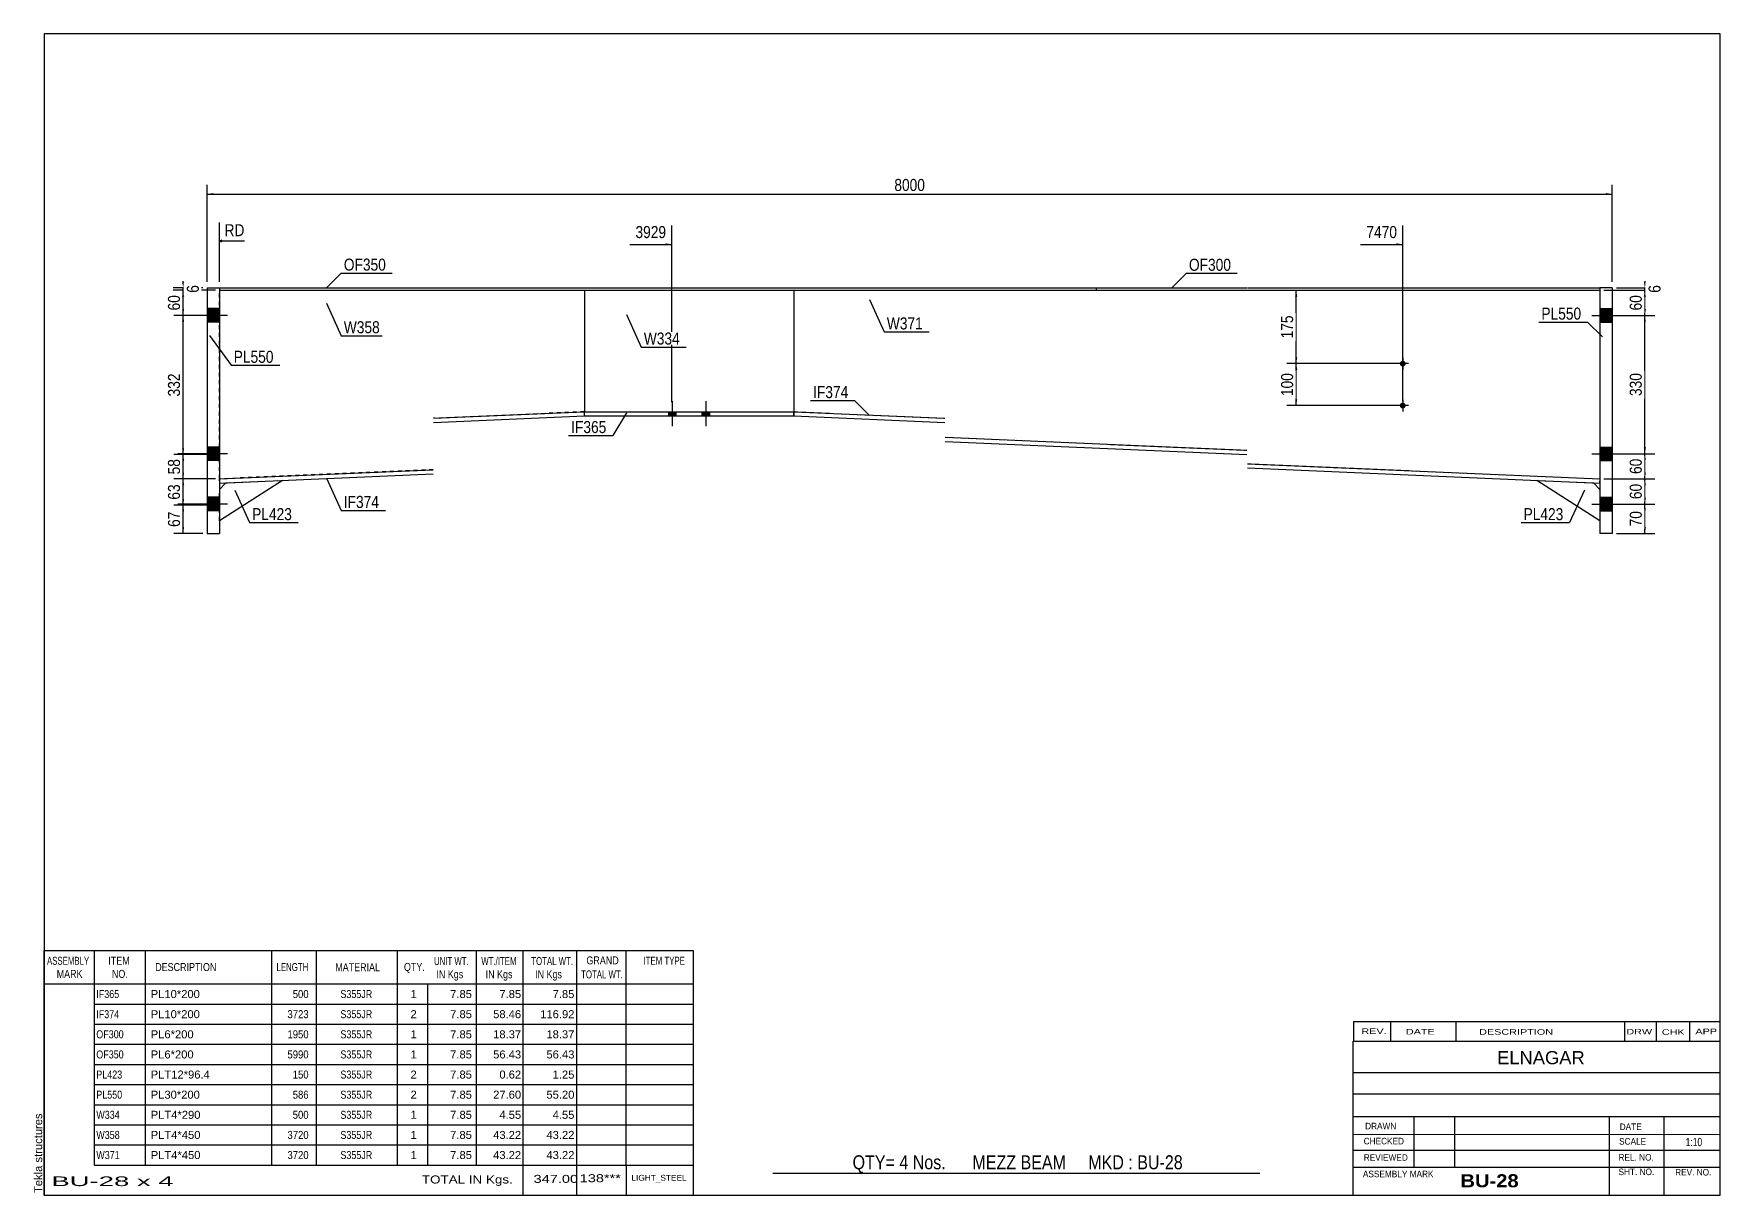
# Model space of a CAD drawing. Header units: millimetres. Extents: x -44 to 358, y -193 to 84.
import ezdxf

# ---------------------------------------------------------------- set-up
doc = ezdxf.new("R2010")
doc.units = ezdxf.units.MM
doc.linetypes.add('DXK_LINE_DOT1', pattern=[1.8814, 0.9407, -0.9407])
doc.styles.add('Arial', font='ARIAL.TTF', dxfattribs={"height": 0.2})
doc.styles.add('Arial Bold', font='ARIALBD.TTF', dxfattribs={"height": 0.2})
doc.styles.add('Arial Narrow', font='ARIALN.TTF', dxfattribs={"height": 0.2})

# ---------------------------------------------------------------- blocks, each defined once
blk = doc.blocks.new('Unknown-627317849-1211')
at = {"color": 5, "linetype": 'Continuous'}
for p, q in [((358.16, 83.67), (-41.84, 83.67)), ((-41.84, 83.67), (-41.84, -193.33)), ((358.16, -193.33), (358.16, 83.67)), ((-41.84, -193.33), (358.16, -193.33))]:
    blk.add_line(p, q, dxfattribs=at)
at = {"color": 174, "linetype": 'Continuous', "style": 'Arial'}
blk.add_text('Tekla structures', height=1.9102, rotation=90, dxfattribs=at).set_placement((-42.34, -192.83))
blk = doc.blocks.new('Bolt-627317849-1235 - 1232')
at = {"linetype": 'Continuous'}
for points in [[(283.08, 4.99, -1), (281.68, 4.99, -1)], [(283.08, -5.01, -1), (281.68, -5.01, -1)]]:
    blk.add_hatch(color=3, dxfattribs=at).paths.add_polyline_path(points)
at = {"color": 3, "linetype": 'Continuous'}
for p, q in [((283.78, 4.99), (280.98, 4.99)), ((282.38, 6.39), (282.38, 3.59)), ((282.38, -3.61), (282.38, -6.41)), ((283.78, -5.01), (280.98, -5.01))]:
    blk.add_line(p, q, dxfattribs=at)
blk = doc.blocks.new('Bolt-627317849-1236 - 1232')
at = {"linetype": 'Continuous'}
for points in [[(-3, 18.1), (-3, 14.9), (0, 14.9), (0, 18.1)], [(-3, 18.1), (-3, 14.9), (0, 14.9), (0, 18.1)], [(-3, -14.9), (-3, -18.1), (0, -18.1), (0, -14.9)], [(-3, -14.9), (-3, -18.1), (0, -18.1), (0, -14.9)], [(-3, -26.9), (-3, -30.1), (0, -30.1), (0, -26.9)], [(-3, -26.9), (-3, -30.1), (0, -30.1), (0, -26.9)]]:
    blk.add_hatch(color=3, dxfattribs=at).paths.add_polyline_path(points)
at = {"color": 3, "linetype": 'Continuous'}
for p, q in [((1.9, 16.5), (-10, 16.5)), ((1.9, 16.5), (-10, 16.5)), ((0, 18.1), (-3, 18.1)), ((0, 18.1), (-3, 18.1)), ((0, 14.9), (-3, 14.9)), ((0, 14.9), (-3, 14.9)), ((0, -14.9), (-3, -14.9)), ((0, -14.9), (-3, -14.9)), ((1.9, -16.5), (-10, -16.5)), ((1.9, -16.5), (-10, -16.5)), ((0, -18.1), (-3, -18.1)), ((0, -18.1), (-3, -18.1)), ((0, -26.9), (-3, -26.9)), ((0, -26.9), (-3, -26.9)), ((1.9, -28.5), (-10, -28.5)), ((1.9, -28.5), (-10, -28.5)), ((0, -30.1), (-3, -30.1)), ((0, -30.1), (-3, -30.1))]:
    blk.add_line(p, q, dxfattribs=at)
blk = doc.blocks.new('Bolt-627317849-1274 - 1232')
at = {"linetype": 'Continuous'}
for points in [[(329.38, 18.1), (329.38, 14.9), (332.38, 14.9), (332.38, 18.1)], [(329.38, 18.1), (329.38, 14.9), (332.38, 14.9), (332.38, 18.1)], [(329.38, -14.9), (329.38, -18.1), (332.38, -18.1), (332.38, -14.9)], [(329.38, -14.9), (329.38, -18.1), (332.38, -18.1), (332.38, -14.9)], [(329.38, -26.9), (329.38, -30.1), (332.38, -30.1), (332.38, -26.9)], [(329.38, -26.9), (329.38, -30.1), (332.38, -30.1), (332.38, -26.9)]]:
    blk.add_hatch(color=3, dxfattribs=at).paths.add_polyline_path(points)
at = {"color": 3, "linetype": 'Continuous'}
for p, q in [((327.48, 16.5), (339.38, 16.5)), ((327.48, 16.5), (339.38, 16.5)), ((329.38, 18.1), (332.38, 18.1)), ((329.38, 18.1), (332.38, 18.1)), ((329.38, 14.9), (332.38, 14.9)), ((329.38, 14.9), (332.38, 14.9)), ((329.38, -14.9), (332.38, -14.9)), ((329.38, -14.9), (332.38, -14.9)), ((327.48, -16.5), (339.38, -16.5)), ((327.48, -16.5), (339.38, -16.5)), ((329.38, -18.1), (332.38, -18.1)), ((329.38, -18.1), (332.38, -18.1)), ((329.38, -26.9), (332.38, -26.9)), ((329.38, -26.9), (332.38, -26.9)), ((327.48, -28.5), (339.38, -28.5)), ((327.48, -28.5), (339.38, -28.5)), ((329.38, -30.1), (332.38, -30.1)), ((329.38, -30.1), (332.38, -30.1))]:
    blk.add_line(p, q, dxfattribs=at)
blk = doc.blocks.new('Part-627317849-1327 - 1232')
at = {"color": 7, "linetype": 'DXK_LINE_DOT1'}
for p, q in [((0, -22.5), (0, 22.5)), ((0, 22.5), (50.99, 22.5)), ((51.09, 22.5), (87.09, 22.5)), ((87.09, -6.5), (51.09, -8.05)), ((50.99, -20.31), (0, -22.5))]:
    blk.add_line(p, q, dxfattribs=at)
at = {"color": 2, "linetype": 'Continuous'}
blk.add_line((87.09, 22.5), (87.09, -6.5), dxfattribs=at)
blk = doc.blocks.new('Bolt-627317849-1311 - 1232')
at = {"linetype": 'Continuous'}
for points in [[(108.99, -6.5), (107.19, -6.5), (107.19, -7.5), (108.99, -7.5)], [(108.99, -6.5), (107.19, -6.5), (107.19, -7.5), (108.99, -7.5)], [(116.99, -6.5), (115.19, -6.5), (115.19, -7.5), (116.99, -7.5)], [(116.99, -6.5), (115.19, -6.5), (115.19, -7.5), (116.99, -7.5)]]:
    blk.add_hatch(color=3, dxfattribs=at).paths.add_polyline_path(points)
at = {"color": 3, "linetype": 'Continuous'}
for p, q in [((108.09, -9.96), (108.09, -3.96)), ((108.09, -9.96), (108.09, -3.96)), ((116.09, -9.96), (116.09, -3.96)), ((116.09, -9.96), (116.09, -3.96)), ((107.19, -7.5), (107.19, -6.5)), ((107.19, -7.5), (107.19, -6.5)), ((108.99, -7.5), (108.99, -6.5)), ((108.99, -7.5), (108.99, -6.5)), ((115.19, -7.5), (115.19, -6.5)), ((115.19, -7.5), (115.19, -6.5)), ((116.99, -7.5), (116.99, -6.5)), ((116.99, -7.5), (116.99, -6.5))]:
    blk.add_line(p, q, dxfattribs=at)
blk = doc.blocks.new('Part-627317849-1349 - 1232')
at = {"color": 2, "linetype": 'Continuous'}
for p, q in [((14.99, -22.86), (0, -32.5)), ((0, -25), (1.5, -23.44))]:
    blk.add_line(p, q, dxfattribs=at)
at = {"color": 7, "linetype": 'DXK_LINE_DOT1'}
for p, q in [((1.5, -23.44), (14.99, -22.86)), ((0, -32.5), (0, -25))]:
    blk.add_line(p, q, dxfattribs=at)
blk = doc.blocks.new('Part-627317849-1371 - 1232')
at = {"color": 2, "linetype": 'Continuous'}
for p, q in [((-3, 23.1), (0, 23.1)), ((-3, 23.1), (-3, -35.5)), ((0, 23.1), (0, -35.5)), ((-3, -35.5), (0, -35.5))]:
    blk.add_line(p, q, dxfattribs=at)
blk = doc.blocks.new('Part-627317849-1376 - 1232')
at = {"color": 2, "linetype": 'Continuous'}
for p, q in [((329.38, -32.5), (314.4, -22.86)), ((314.4, -22.86), (327.88, -23.44)), ((327.88, -23.44), (329.38, -25))]:
    blk.add_line(p, q, dxfattribs=at)
at = {"color": 7, "linetype": 'DXK_LINE_DOT1'}
blk.add_line((329.38, -25), (329.38, -32.5), dxfattribs=at)
blk = doc.blocks.new('Part-627317849-1381 - 1232')
at = {"color": 2, "linetype": 'Continuous'}
for p, q in [((332.38, 23.1), (329.38, 23.1)), ((329.38, 23.1), (329.38, -35.5)), ((332.38, 23.1), (332.38, -35.5)), ((332.38, -35.5), (329.38, -35.5))]:
    blk.add_line(p, q, dxfattribs=at)
blk = doc.blocks.new('Part-627317849-1403 - 1232')
at = {"color": 2, "linetype": 'Continuous'}
for p, q in [((137.09, -6.5), (137.04, -7.5)), ((137.04, -7.5), (173.09, -9.05)), ((137.09, -6.5), (173.09, -8.05)), ((173.19, -12.56), (245.19, -15.66)), ((173.19, -13.57), (245.19, -16.66)), ((245.29, -18.88), (329.38, -22.5)), ((245.29, -19.88), (329.34, -23.5)), ((329.38, -22.5), (329.34, -23.5))]:
    blk.add_line(p, q, dxfattribs=at)
blk = doc.blocks.new('Part-627317849-1425 - 1232')
at = {"color": 2, "linetype": 'Continuous'}
for p, q in [((87.09, -7.5), (87.09, -6.5)), ((87.09, -6.5), (137.09, -6.5)), ((87.09, -7.5), (137.09, -7.5)), ((137.09, -7.5), (137.09, -6.5))]:
    blk.add_line(p, q, dxfattribs=at)
blk = doc.blocks.new('Part-627317849-1430 - 1232')
at = {"color": 2, "linetype": 'Continuous'}
for p, q in [((51.09, -8.05), (87.09, -6.5)), ((51.09, -9.05), (87.13, -7.5)), ((87.13, -7.5), (87.09, -6.5)), ((0, -22.5), (50.99, -20.31)), ((0.04, -23.5), (0, -22.5)), ((0.04, -23.5), (50.99, -21.31))]:
    blk.add_line(p, q, dxfattribs=at)
blk = doc.blocks.new('Part-627317849-1452 - 1232')
at = {"color": 2, "linetype": 'Continuous'}
blk.add_line((137.09, 22.5), (137.09, -6.5), dxfattribs=at)
at = {"color": 7, "linetype": 'DXK_LINE_DOT1'}
for p, q in [((137.09, 22.5), (173.09, 22.5)), ((173.19, 22.5), (245.19, 22.5)), ((245.29, 22.5), (329.38, 22.5)), ((329.38, 22.5), (329.38, -22.5)), ((137.09, -6.5), (173.09, -8.05)), ((173.19, -12.56), (245.19, -15.66)), ((245.29, -18.88), (329.38, -22.5))]:
    blk.add_line(p, q, dxfattribs=at)
blk = doc.blocks.new('Part-627317849-1496 - 1232')
at = {"color": 2, "linetype": 'Continuous'}
for p, q in [((209.19, 23.1), (209.19, 22.5)), ((209.19, 23.1), (245.19, 23.1)), ((209.19, 22.5), (245.19, 22.5)), ((245.29, 23.1), (329.38, 23.1)), ((245.29, 22.5), (329.38, 22.5)), ((329.38, 23.1), (329.38, 22.5))]:
    blk.add_line(p, q, dxfattribs=at)
blk = doc.blocks.new('Part-627317849-1518 - 1232')
at = {"color": 2, "linetype": 'Continuous'}
for p, q in [((87.09, 22.5), (87.09, -6.5)), ((137.09, 22.5), (137.09, -6.5))]:
    blk.add_line(p, q, dxfattribs=at)
at = {"color": 7, "linetype": 'DXK_LINE_DOT1'}
for p, q in [((87.09, 22.5), (137.09, 22.5)), ((87.09, -6.5), (137.09, -6.5))]:
    blk.add_line(p, q, dxfattribs=at)
blk = doc.blocks.new('Part-627317849-1523 - 1232')
at = {"color": 2, "linetype": 'Continuous'}
for p, q in [((0, 23.1), (0, 22.5)), ((0, 23.1), (50.99, 23.1)), ((0, 22.5), (50.99, 22.5)), ((51.09, 23.1), (173.09, 23.1)), ((51.09, 22.5), (173.09, 22.5)), ((173.19, 23.1), (209.19, 23.1)), ((173.19, 22.5), (209.19, 22.5)), ((209.19, 23.1), (209.19, 22.5))]:
    blk.add_line(p, q, dxfattribs=at)
blk = doc.blocks.new('StraightDimension-627317849-2576 - 1232')
at = {"linetype": 'Continuous'}
for points in [[(339.91, -30), (340.16, -28.5), (340.41, -30)], [(340.41, -34), (340.16, -35.5), (339.91, -34)]]:
    blk.add_hatch(color=7, dxfattribs=at).paths.add_polyline_path(points)
at = {"color": 7, "linetype": 'Continuous'}
for p, q in [((333.38, -28.5), (342.56, -28.5)), ((340.16, -35.5), (340.16, -28.5)), ((333.38, -35.5), (342.56, -35.5))]:
    blk.add_line(p, q, dxfattribs=at)
at = {"color": 0}
blk.add_wipeout([(340.01, -29.57), (335.81, -29.57), (335.81, -34.43), (340.01, -34.43)], dxfattribs=at)
at = {"color": 3, "style": 'Arial Narrow'}
blk.add_text('70', height=2.863, rotation=90.0002, dxfattribs=at).set_placement((339.41, -33.83))
blk = doc.blocks.new('StraightDimension-627317849-2683 - 1232')
at = {"linetype": 'Continuous'}
for points in [[(-8.95, 21), (-8.7, 22.5), (-8.45, 21)], [(-8.45, 18), (-8.7, 16.5), (-8.95, 18)]]:
    blk.add_hatch(color=7, dxfattribs=at).paths.add_polyline_path(points)
at = {"color": 7, "linetype": 'Continuous'}
for p, q in [((-1, 22.5), (-10.95, 22.5)), ((-8.7, 16.5), (-8.7, 22.5)), ((-1, 16.5), (-10.95, 16.5))]:
    blk.add_line(p, q, dxfattribs=at)
at = {"color": 0}
blk.add_wipeout([(-8.85, 21.93), (-13.05, 21.93), (-13.05, 17.07), (-8.85, 17.07)], dxfattribs=at)
at = {"color": 3, "style": 'Arial Narrow'}
blk.add_text('60', height=2.863, rotation=90.0002, dxfattribs=at).set_placement((-9.45, 17.67))
blk = doc.blocks.new('StraightDimension-627317849-1725 - 1232')
at = {"linetype": 'Continuous'}
for points in [[(-1.5, 45.17), (-3, 45.42), (-1.5, 45.67)], [(330.88, 45.67), (332.38, 45.42), (330.88, 45.17)]]:
    blk.add_hatch(color=7, dxfattribs=at).paths.add_polyline_path(points)
at = {"color": 7, "linetype": 'Continuous'}
for p, q in [((-3, 24.5), (-3, 47.67)), ((-3, 45.42), (332.38, 45.42)), ((332.38, 24.5), (332.38, 47.67))]:
    blk.add_line(p, q, dxfattribs=at)
at = {"color": 0}
blk.add_wipeout([(168.95, 45.57), (168.95, 49.77), (160.44, 49.77), (160.44, 45.57)], dxfattribs=at)
at = {"color": 3, "style": 'Arial Narrow'}
blk.add_text('8000', height=2.863, dxfattribs=at).set_placement((161.04, 46.17))
blk = doc.blocks.new('StraightDimension-627317849-2059 - 1232')
at = {"linetype": 'Continuous'}
blk.add_hatch(color=7, dxfattribs=at).paths.add_polyline_path([(106.44, 33.69), (107.94, 33.44), (106.44, 33.19)])
at = {"color": 7, "linetype": 'Continuous'}
for p, q in [((107.94, -4.23), (107.94, 37.94)), ((97.88, 33.44), (107.94, 33.44))]:
    blk.add_line(p, q, dxfattribs=at)
at = {"color": 0, "linetype": 'Continuous'}
blk.add_wipeout([(6.53, 34.79), (6.53, 38.99), (0.59, 38.99), (0.59, 34.79)], dxfattribs=at)
at = {"color": 7, "linetype": 'Continuous'}
for p, q in [((0, 24.5), (0, 38.69)), ((0.5, 34.44), (0, 34.19)), ((0.5, 33.94), (0, 34.19)), ((5.93, 34.19), (0, 34.19))]:
    blk.add_line(p, q, dxfattribs=at)
at = {"color": 3, "linetype": 'Continuous', "style": 'Arial Narrow'}
blk.add_text('RD', height=2.863, dxfattribs=at).set_placement((1.19, 35.39))
at = {"color": 0}
blk.add_wipeout([(107.17, 34.34), (107.17, 38.54), (98.66, 38.54), (98.66, 34.34)], dxfattribs=at)
at = {"color": 3, "style": 'Arial Narrow'}
blk.add_text('3929', height=2.863, dxfattribs=at).set_placement((99.26, 34.94))
blk = doc.blocks.new('StraightDimension-627317849-2682 - 1232')
at = {"linetype": 'Continuous'}
for points in [[(-8.45, 24.6), (-8.7, 23.1), (-8.95, 24.6)], [(-8.95, 21), (-8.7, 22.5), (-8.45, 21)]]:
    blk.add_hatch(color=7, dxfattribs=at).paths.add_polyline_path(points)
at = {"color": 7, "linetype": 'Continuous'}
for p, q in [((-4, 23.1), (-11.1, 23.1)), ((-1, 22.5), (-11.1, 22.5)), ((-8.7, 22.5), (-8.7, 23.1))]:
    blk.add_line(p, q, dxfattribs=at)
at = {"color": 0}
blk.add_wipeout([(-4.35, 24.31), (-8.55, 24.31), (-8.55, 21.29), (-4.35, 21.29)], dxfattribs=at)
at = {"color": 3, "style": 'Arial Narrow'}
blk.add_text('6', height=2.86, rotation=90.0002, dxfattribs=at).set_placement((-4.95, 21.89))
blk = doc.blocks.new('StraightDimension-627317849-2572 - 1232')
at = {"linetype": 'Continuous'}
for points in [[(339.91, 21), (340.16, 22.5), (340.41, 21)], [(340.41, 18), (340.16, 16.5), (339.91, 18)]]:
    blk.add_hatch(color=7, dxfattribs=at).paths.add_polyline_path(points)
at = {"color": 7, "linetype": 'Continuous'}
for p, q in [((330.38, 22.5), (342.56, 22.5)), ((340.16, 16.5), (340.16, 22.5)), ((333.38, 16.5), (342.56, 16.5))]:
    blk.add_line(p, q, dxfattribs=at)
at = {"color": 0}
blk.add_wipeout([(340.01, 21.93), (335.81, 21.93), (335.81, 17.07), (340.01, 17.07)], dxfattribs=at)
at = {"color": 3, "style": 'Arial Narrow'}
blk.add_text('60', height=2.863, rotation=90.0002, dxfattribs=at).set_placement((339.41, 17.67))
blk = doc.blocks.new('StraightDimension-627317849-1567 - 1232')
at = {"linetype": 'Continuous'}
for points in [[(256.7, 21), (256.95, 22.5), (257.2, 21)], [(257.2, 6.49), (256.95, 4.99), (256.7, 6.49)]]:
    blk.add_hatch(color=7, dxfattribs=at).paths.add_polyline_path(points)
at = {"color": 7, "linetype": 'Continuous'}
for p, q in [((138.09, 22.5), (259.35, 22.5)), ((256.95, 4.99), (256.95, 22.5)), ((281.38, 4.99), (254.7, 4.99))]:
    blk.add_line(p, q, dxfattribs=at)
at = {"color": 0}
blk.add_wipeout([(256.8, 17.09), (252.6, 17.09), (252.6, 10.4), (256.8, 10.4)], dxfattribs=at)
at = {"color": 3, "style": 'Arial Narrow'}
blk.add_text('175', height=2.863, rotation=90.0002, dxfattribs=at).set_placement((256.2, 11))
blk = doc.blocks.new('StraightDimension-627317849-1568 - 1232')
at = {"linetype": 'Continuous'}
for points in [[(256.7, 3.49), (256.95, 4.99), (257.2, 3.49)], [(257.2, -3.51), (256.95, -5.01), (256.7, -3.51)]]:
    blk.add_hatch(color=7, dxfattribs=at).paths.add_polyline_path(points)
at = {"color": 7, "linetype": 'Continuous'}
for p, q in [((281.38, 4.99), (254.7, 4.99)), ((256.95, -5.01), (256.95, 4.99)), ((281.38, -5.01), (254.7, -5.01))]:
    blk.add_line(p, q, dxfattribs=at)
at = {"color": 0}
blk.add_wipeout([(256.8, 3.33), (252.6, 3.33), (252.6, -3.35), (256.8, -3.35)], dxfattribs=at)
at = {"color": 3, "style": 'Arial Narrow'}
blk.add_text('100', height=2.863, rotation=90.0002, dxfattribs=at).set_placement((256.2, -2.75))
blk = doc.blocks.new('StraightDimension-627317849-2058 - 1232')
at = {"linetype": 'Continuous'}
blk.add_hatch(color=7, dxfattribs=at).paths.add_polyline_path([(280.88, 33.69), (282.38, 33.44), (280.88, 33.19)])
at = {"color": 7, "linetype": 'Continuous'}
for p, q in [((282.38, -4.01), (282.38, 37.94)), ((272.32, 33.44), (282.38, 33.44))]:
    blk.add_line(p, q, dxfattribs=at)
at = {"color": 0}
blk.add_wipeout([(281.61, 34.34), (281.61, 38.54), (273.1, 38.54), (273.1, 34.34)], dxfattribs=at)
at = {"color": 3, "style": 'Arial Narrow'}
blk.add_text('7470', height=2.863, dxfattribs=at).set_placement((273.7, 34.94))
blk = doc.blocks.new('StraightDimension-627317849-2571 - 1232')
at = {"linetype": 'Continuous'}
for points in [[(340.41, 24.6), (340.16, 23.1), (339.91, 24.6)], [(339.91, 21), (340.16, 22.5), (340.41, 21)]]:
    blk.add_hatch(color=7, dxfattribs=at).paths.add_polyline_path(points)
at = {"color": 7, "linetype": 'Continuous'}
for p, q in [((330.38, 22.5), (342.41, 22.5)), ((333.38, 23.1), (342.41, 23.1)), ((340.16, 22.5), (340.16, 23.1))]:
    blk.add_line(p, q, dxfattribs=at)
at = {"color": 0}
blk.add_wipeout([(344.51, 24.31), (340.31, 24.31), (340.31, 21.29), (344.51, 21.29)], dxfattribs=at)
at = {"color": 3, "style": 'Arial Narrow'}
blk.add_text('6', height=2.86, rotation=90.0002, dxfattribs=at).set_placement((343.91, 21.89))
blk = doc.blocks.new('StraightDimension-627317849-2573 - 1232')
at = {"linetype": 'Continuous'}
for points in [[(339.91, 15), (340.16, 16.5), (340.41, 15)], [(340.41, -15), (340.16, -16.5), (339.91, -15)]]:
    blk.add_hatch(color=7, dxfattribs=at).paths.add_polyline_path(points)
at = {"color": 7, "linetype": 'Continuous'}
for p, q in [((333.38, 16.5), (342.56, 16.5)), ((340.16, -16.5), (340.16, 16.5)), ((333.38, -16.5), (342.56, -16.5))]:
    blk.add_line(p, q, dxfattribs=at)
at = {"color": 0}
blk.add_wipeout([(340.01, 3.34), (335.81, 3.34), (335.81, -3.34), (340.01, -3.34)], dxfattribs=at)
at = {"color": 3, "style": 'Arial Narrow'}
blk.add_text('330', height=2.863, rotation=90.0002, dxfattribs=at).set_placement((339.41, -2.74))
blk = doc.blocks.new('StraightDimension-627317849-2574 - 1232')
at = {"linetype": 'Continuous'}
for points in [[(339.91, -18), (340.16, -16.5), (340.41, -18)], [(340.41, -21), (340.16, -22.5), (339.91, -21)]]:
    blk.add_hatch(color=7, dxfattribs=at).paths.add_polyline_path(points)
at = {"color": 7, "linetype": 'Continuous'}
for p, q in [((333.38, -16.5), (342.56, -16.5)), ((340.16, -22.5), (340.16, -16.5)), ((330.38, -22.5), (342.56, -22.5))]:
    blk.add_line(p, q, dxfattribs=at)
at = {"color": 0}
blk.add_wipeout([(340.01, -17.07), (335.81, -17.07), (335.81, -21.93), (340.01, -21.93)], dxfattribs=at)
at = {"color": 3, "style": 'Arial Narrow'}
blk.add_text('60', height=2.863, rotation=90.0002, dxfattribs=at).set_placement((339.41, -21.33))
blk = doc.blocks.new('StraightDimension-627317849-2575 - 1232')
at = {"linetype": 'Continuous'}
for points in [[(339.91, -24), (340.16, -22.5), (340.41, -24)], [(340.41, -27), (340.16, -28.5), (339.91, -27)]]:
    blk.add_hatch(color=7, dxfattribs=at).paths.add_polyline_path(points)
at = {"color": 7, "linetype": 'Continuous'}
for p, q in [((330.38, -22.5), (342.56, -22.5)), ((340.16, -28.5), (340.16, -22.5)), ((333.38, -28.5), (342.56, -28.5))]:
    blk.add_line(p, q, dxfattribs=at)
at = {"color": 0}
blk.add_wipeout([(340.01, -23.07), (335.81, -23.07), (335.81, -27.93), (340.01, -27.93)], dxfattribs=at)
at = {"color": 3, "style": 'Arial Narrow'}
blk.add_text('60', height=2.863, rotation=90.0002, dxfattribs=at).set_placement((339.41, -27.33))
blk = doc.blocks.new('StraightDimension-627317849-2684 - 1232')
at = {"linetype": 'Continuous'}
for points in [[(-8.95, 15), (-8.7, 16.5), (-8.45, 15)], [(-8.45, -15.2), (-8.7, -16.7), (-8.95, -15.2)]]:
    blk.add_hatch(color=7, dxfattribs=at).paths.add_polyline_path(points)
at = {"color": 7, "linetype": 'Continuous'}
for p, q in [((-1, 16.5), (-10.95, 16.5)), ((-8.7, -16.7), (-8.7, 16.5)), ((-1, -16.7), (-10.95, -16.7))]:
    blk.add_line(p, q, dxfattribs=at)
at = {"color": 0}
blk.add_wipeout([(-8.85, 3.24), (-13.05, 3.24), (-13.05, -3.44), (-8.85, -3.44)], dxfattribs=at)
at = {"color": 3, "style": 'Arial Narrow'}
blk.add_text('332', height=2.863, rotation=90.0002, dxfattribs=at).set_placement((-9.45, -2.84))
blk = doc.blocks.new('StraightDimension-627317849-2685 - 1232')
at = {"linetype": 'Continuous'}
for points in [[(-8.95, -18.2), (-8.7, -16.7), (-8.45, -18.2)], [(-8.45, -21), (-8.7, -22.5), (-8.95, -21)]]:
    blk.add_hatch(color=7, dxfattribs=at).paths.add_polyline_path(points)
at = {"color": 7, "linetype": 'Continuous'}
for p, q in [((-1, -16.7), (-10.95, -16.7)), ((-8.7, -22.5), (-8.7, -16.7)), ((-1, -22.5), (-10.95, -22.5))]:
    blk.add_line(p, q, dxfattribs=at)
at = {"color": 0}
blk.add_wipeout([(-8.85, -17.17), (-13.05, -17.17), (-13.05, -22.03), (-8.85, -22.03)], dxfattribs=at)
at = {"color": 3, "style": 'Arial Narrow'}
blk.add_text('58', height=2.863, rotation=90.0002, dxfattribs=at).set_placement((-9.45, -21.43))
blk = doc.blocks.new('StraightDimension-627317849-2686 - 1232')
at = {"linetype": 'Continuous'}
for points in [[(-8.95, -24), (-8.7, -22.5), (-8.45, -24)], [(-8.45, -27.26), (-8.7, -28.76), (-8.95, -27.26)]]:
    blk.add_hatch(color=7, dxfattribs=at).paths.add_polyline_path(points)
at = {"color": 7, "linetype": 'Continuous'}
for p, q in [((-1, -22.5), (-10.95, -22.5)), ((-8.7, -28.76), (-8.7, -22.5)), ((-1, -28.76), (-10.95, -28.76))]:
    blk.add_line(p, q, dxfattribs=at)
at = {"color": 0}
blk.add_wipeout([(-8.85, -23.2), (-13.05, -23.2), (-13.05, -28.06), (-8.85, -28.06)], dxfattribs=at)
at = {"color": 3, "style": 'Arial Narrow'}
blk.add_text('63', height=2.863, rotation=90.0002, dxfattribs=at).set_placement((-9.45, -27.46))
blk = doc.blocks.new('StraightDimension-627317849-2687 - 1232')
at = {"linetype": 'Continuous'}
for points in [[(-8.95, -30.26), (-8.7, -28.76), (-8.45, -30.26)], [(-8.45, -34), (-8.7, -35.5), (-8.95, -34)]]:
    blk.add_hatch(color=7, dxfattribs=at).paths.add_polyline_path(points)
at = {"color": 7, "linetype": 'Continuous'}
for p, q in [((-1, -28.76), (-10.95, -28.76)), ((-8.7, -35.5), (-8.7, -28.76)), ((-4, -35.5), (-10.95, -35.5))]:
    blk.add_line(p, q, dxfattribs=at)
at = {"color": 0}
blk.add_wipeout([(-8.85, -29.7), (-13.05, -29.7), (-13.05, -34.56), (-8.85, -34.56)], dxfattribs=at)
at = {"color": 3, "style": 'Arial Narrow'}
blk.add_text('67', height=2.863, rotation=90.0002, dxfattribs=at).set_placement((-9.45, -33.96))
blk = doc.blocks.new('CBS_BOM-627317849-2749')
at = {"color": 7, "linetype": 'Continuous'}
for p, q in [((-41.87, -142.96), (-41.87, -134.96)), ((-41.87, -134.96), (113.05, -134.96)), ((-29.87, -142.96), (-29.87, -134.96)), ((-17.68, -142.96), (-17.68, -134.96)), ((12.48, -142.96), (12.48, -134.96)), ((23.16, -142.96), (23.16, -134.96)), ((42.48, -142.96), (42.48, -134.96)), ((61.28, -142.96), (61.28, -134.96)), ((72.49, -142.96), (72.49, -134.96)), ((85.28, -142.96), (85.28, -134.96)), ((97.03, -142.96), (97.03, -134.96)), ((113.05, -134.97), (113.04, -142.95)), ((-41.87, -142.96), (113.05, -142.96)), ((-41.87, -147.76), (-41.87, -142.96)), ((-29.87, -147.76), (-29.87, -142.96)), ((-17.68, -147.76), (-17.68, -142.96)), ((12.48, -147.76), (12.48, -142.96)), ((23.16, -147.76), (23.16, -142.96)), ((42.48, -147.76), (42.48, -142.96)), ((49.74, -147.76), (49.74, -142.96)), ((61.28, -147.76), (61.28, -142.96)), ((72.49, -147.76), (72.49, -142.96)), ((85.28, -147.76), (85.28, -142.96)), ((97.04, -147.76), (97.04, -142.96)), ((113.05, -142.97), (113.05, -147.76)), ((-41.87, -152.56), (-41.87, -147.76)), ((-29.87, -147.76), (113.05, -147.76)), ((-29.87, -152.56), (-29.87, -147.76)), ((-17.68, -152.56), (-17.68, -147.76)), ((12.48, -152.56), (12.48, -147.76)), ((23.16, -152.56), (23.16, -147.76)), ((42.48, -152.56), (42.48, -147.76)), ((49.74, -152.56), (49.74, -147.76)), ((61.28, -152.56), (61.28, -147.76)), ((72.49, -152.56), (72.49, -147.76)), ((85.28, -152.56), (85.28, -147.76)), ((97.04, -152.56), (97.04, -147.76)), ((113.05, -147.77), (113.05, -152.56)), ((-41.87, -157.36), (-41.87, -152.56)), ((-29.87, -152.56), (113.05, -152.56)), ((-29.87, -157.36), (-29.87, -152.56)), ((-17.68, -157.36), (-17.68, -152.56)), ((12.48, -157.36), (12.48, -152.56)), ((23.16, -157.36), (23.16, -152.56)), ((42.48, -157.36), (42.48, -152.56)), ((49.74, -157.36), (49.74, -152.56)), ((61.28, -157.36), (61.28, -152.56)), ((72.49, -157.36), (72.49, -152.56)), ((85.28, -157.36), (85.28, -152.56)), ((97.04, -157.36), (97.04, -152.56)), ((113.05, -152.57), (113.05, -157.36)), ((-41.87, -162.16), (-41.87, -157.36)), ((-29.87, -157.36), (113.05, -157.36)), ((-29.87, -162.16), (-29.87, -157.36)), ((-17.68, -162.16), (-17.68, -157.36)), ((12.48, -162.16), (12.48, -157.36)), ((23.16, -162.16), (23.16, -157.36)), ((42.48, -162.16), (42.48, -157.36)), ((49.74, -162.16), (49.74, -157.36)), ((61.28, -162.16), (61.28, -157.36)), ((72.49, -162.16), (72.49, -157.36)), ((85.28, -162.16), (85.28, -157.36)), ((97.04, -162.16), (97.04, -157.36)), ((113.05, -157.37), (113.05, -162.16)), ((-41.87, -166.96), (-41.87, -162.16)), ((-29.87, -162.16), (113.05, -162.16)), ((-29.87, -166.96), (-29.87, -162.16)), ((-17.68, -166.96), (-17.68, -162.16)), ((12.48, -166.96), (12.48, -162.16)), ((23.16, -166.96), (23.16, -162.16)), ((42.48, -166.96), (42.48, -162.16)), ((49.74, -166.96), (49.74, -162.16)), ((61.28, -166.96), (61.28, -162.16)), ((72.49, -166.96), (72.49, -162.16)), ((85.28, -166.96), (85.28, -162.16)), ((97.04, -166.96), (97.04, -162.16)), ((113.05, -162.17), (113.05, -166.96)), ((-41.87, -171.76), (-41.87, -166.96)), ((-29.87, -166.96), (113.05, -166.96)), ((-29.87, -171.76), (-29.87, -166.96)), ((-17.68, -171.76), (-17.68, -166.96)), ((12.48, -171.76), (12.48, -166.96)), ((23.16, -171.76), (23.16, -166.96)), ((42.48, -171.76), (42.48, -166.96)), ((49.74, -171.76), (49.74, -166.96)), ((61.28, -171.76), (61.28, -166.96)), ((72.49, -171.76), (72.49, -166.96)), ((85.28, -171.76), (85.28, -166.96)), ((97.04, -171.76), (97.04, -166.96)), ((113.05, -166.97), (113.05, -171.76)), ((-41.87, -176.56), (-41.87, -171.76)), ((-29.87, -171.76), (113.05, -171.76)), ((-29.87, -176.56), (-29.87, -171.76)), ((-17.68, -176.56), (-17.68, -171.76)), ((12.48, -176.56), (12.48, -171.76)), ((23.16, -176.56), (23.16, -171.76)), ((42.48, -176.56), (42.48, -171.76)), ((49.74, -176.56), (49.74, -171.76)), ((61.28, -176.56), (61.28, -171.76)), ((72.49, -176.56), (72.49, -171.76)), ((85.28, -176.56), (85.28, -171.76)), ((97.04, -176.56), (97.04, -171.76)), ((113.05, -171.77), (113.05, -176.56)), ((-41.87, -181.36), (-41.87, -176.56)), ((-29.87, -176.56), (113.05, -176.56)), ((-29.87, -181.36), (-29.87, -176.56)), ((-17.68, -181.36), (-17.68, -176.56)), ((12.48, -181.36), (12.48, -176.56)), ((23.16, -181.36), (23.16, -176.56)), ((42.48, -181.36), (42.48, -176.56)), ((49.74, -181.36), (49.74, -176.56)), ((61.28, -181.36), (61.28, -176.56)), ((72.49, -181.36), (72.49, -176.56)), ((85.28, -181.36), (85.28, -176.56)), ((97.04, -181.36), (97.04, -176.56)), ((113.05, -176.57), (113.05, -181.36)), ((-41.87, -186.16), (-41.87, -181.36)), ((-29.87, -181.36), (113.05, -181.36)), ((-29.87, -186.16), (-29.87, -181.36)), ((-17.68, -186.16), (-17.68, -181.36)), ((12.48, -186.16), (12.48, -181.36)), ((23.16, -186.16), (23.16, -181.36)), ((42.48, -186.16), (42.48, -181.36)), ((49.74, -186.16), (49.74, -181.36)), ((61.28, -186.16), (61.28, -181.36)), ((72.49, -186.16), (72.49, -181.36)), ((85.28, -186.16), (85.28, -181.36)), ((97.04, -186.16), (97.04, -181.36)), ((113.05, -181.37), (113.05, -186.16)), ((-41.87, -193.36), (-41.87, -186.18)), ((-29.87, -186.16), (113.05, -186.16)), ((72.49, -193.36), (72.49, -186.18)), ((85.28, -193.36), (85.28, -186.18)), ((97.08, -193.36), (97.08, -186.18)), ((113.05, -186.16), (113.05, -193.36)), ((-41.87, -193.36), (113.05, -193.36))]:
    blk.add_line(p, q, dxfattribs=at)
at = {"color": 3, "linetype": 'Continuous', "style": 'Arial'}
for s, height, width, p in [('ASSEMBLY', 1.91, 0.7, (-41.19, -138.39)), ('ITEM', 1.91, 0.8, (-26.55, -138.39)), ('UNIT WT.', 1.91, 0.7, (51.17, -138.46)), ('WT./ITEM', 1.91, 0.7, (62.46, -138.46)), ('TOTAL WT.', 1.91, 0.7, (74.39, -138.46)), ('GRAND', 1.91, 0.8, (87.55, -138.3)), ('ITEM TYPE', 1.91, 0.7, (101.19, -138.38)), ('MARK', 1.91, 0.8, (-38.87, -141.52)), ('NO.', 1.91, 0.8, (-25.69, -141.52)), ('DESCRIPTION', 1.9102, 0.8, (-15.36, -139.89)), ('LENGTH', 1.91, 0.7, (13.59, -139.89)), ('MATERIAL', 1.91, 0.8, (27.61, -139.94)), ('QTY.', 1.91, 0.8, (44, -139.86)), ('IN Kgs', 1.91, 0.8, (51.74, -141.6)), ('IN Kgs', 1.91, 0.8, (63.5, -141.6)), ('IN Kgs', 1.91, 0.8, (75.29, -141.6)), ('TOTAL WT.', 1.91, 0.7, (86.29, -141.64))]:
    blk.add_text(s, height=height, dxfattribs=dict(at, width=width)).set_placement(p)
at = {"color": 7, "linetype": 'Continuous', "style": 'Arial'}
for s, width, p in [('IF365', 0.8, (-29.42, -146.33)), ('500', 0.85, (17.46, -146.33)), ('S355JR', 0.8, (28.84, -146.33)), ('IF374', 0.8, (-29.42, -151.13)), ('3723', 0.85, (16.2, -151.13)), ('S355JR', 0.8, (28.84, -151.13)), ('OF300', 0.8, (-29.42, -155.93)), ('1950', 0.85, (16.2, -155.93)), ('S355JR', 0.8, (28.84, -155.93)), ('OF350', 0.8, (-29.42, -160.73)), ('5990', 0.85, (16.2, -160.73)), ('S355JR', 0.8, (28.84, -160.73)), ('PL423', 0.8, (-29.42, -165.53)), ('150', 0.85, (17.46, -165.53)), ('S355JR', 0.8, (28.84, -165.53)), ('PL550', 0.8, (-29.42, -170.33)), ('586', 0.85, (17.46, -170.33)), ('S355JR', 0.8, (28.84, -170.33)), ('W334', 0.8, (-29.42, -175.13)), ('500', 0.85, (17.46, -175.13)), ('S355JR', 0.8, (28.84, -175.13)), ('W358', 0.8, (-29.42, -179.93)), ('3720', 0.85, (16.2, -179.93)), ('S355JR', 0.8, (28.84, -179.93)), ('W371', 0.8, (-29.42, -184.73)), ('3720', 0.85, (16.2, -184.73)), ('S355JR', 0.8, (28.84, -184.73))]:
    blk.add_text(s, height=1.91, dxfattribs=dict(at, width=width)).set_placement(p)
for s, p in [('PL10*200', (-16.43, -146.33)), ('1', (45.57, -146.33)), ('7.85', (55.03, -146.33)), ('7.85', (66.78, -146.33)), ('7.85', (79.49, -146.33)), ('PL10*200', (-16.43, -151.13)), ('2', (45.57, -151.13)), ('7.85', (55.03, -151.13)), ('58.46', (65.29, -151.13)), ('116.92', (76.53, -151.13)), ('PL6*200', (-16.43, -155.93)), ('1', (45.57, -155.93)), ('7.85', (55.03, -155.93)), ('18.37', (65.29, -155.93)), ('18.37', (78.01, -155.93)), ('PL6*200', (-16.43, -160.73)), ('1', (45.57, -160.73)), ('7.85', (55.03, -160.73)), ('56.43', (65.29, -160.73)), ('56.43', (78.01, -160.73)), ('PLT12*96.4', (-16.43, -165.53)), ('2', (45.57, -165.53)), ('7.85', (55.03, -165.53)), ('0.62', (66.78, -165.53)), ('1.25', (79.49, -165.53)), ('PL30*200', (-16.43, -170.33)), ('2', (45.57, -170.33)), ('7.85', (55.03, -170.33)), ('27.60', (65.29, -170.33)), ('55.20', (78.01, -170.33)), ('PLT4*290', (-16.43, -175.13)), ('1', (45.57, -175.13)), ('7.85', (55.03, -175.13)), ('4.55', (66.78, -175.13)), ('4.55', (79.49, -175.13)), ('PLT4*450', (-16.43, -179.93)), ('1', (45.57, -179.93)), ('7.85', (55.03, -179.93)), ('43.22', (65.29, -179.93)), ('43.22', (78.01, -179.93)), ('PLT4*450', (-16.43, -184.73)), ('1', (45.57, -184.73)), ('7.85', (55.03, -184.73)), ('43.22', (65.29, -184.73)), ('43.22', (78.01, -184.73))]:
    blk.add_text(s, height=1.91, dxfattribs=at).set_placement(p)
at = {"color": 6, "linetype": 'Continuous', "style": 'Arial'}
for s, height, width, p in [('BU-28 x 4', 2.292, 2.05, (-40.15, -191.17)), ('TOTAL IN Kgs.', 1.9102, 1.2, (48.28, -190.56)), ('347.00', 1.91, 1.3, (74.95, -190.41)), ('138***', 1.91, 1.3, (85.95, -190.25))]:
    blk.add_text(s, height=height, dxfattribs=dict(at, width=width)).set_placement(p)
blk.add_text('LIGHT_STEEL', height=1.4135, dxfattribs=at).set_placement((98.3, -189.91))
blk = doc.blocks.new('CBS_CALLOFF-627317849-2750')
at = {"color": 7, "linetype": 'Continuous'}
blk.add_line((132.04, -188.06), (248.27, -188.08), dxfattribs=at)
at = {"color": 3, "linetype": 'Continuous', "style": 'Arial Narrow'}
blk.add_text('QTY= 4 Nos.      MEZZ BEAM     MKD : BU-28', height=3.3405, dxfattribs=at).set_placement((151.07, -187.17))
blk = doc.blocks.new('CBS_NAME_BLOG-627317849-2751')
at = {"color": 7, "linetype": 'Continuous'}
for p, q in [((270.56, -156.58), (358.08, -156.58)), ((270.56, -193.29), (270.56, -156.58)), ((270.57, -164.12), (358.08, -164.12)), ((270.64, -169.17), (358.16, -169.17)), ((270.56, -174.54), (358.08, -174.54)), ((285.09, -186.65), (285.09, -174.55)), ((294.77, -186.62), (294.77, -174.55)), ((331.69, -193.29), (331.69, -174.56)), ((344.74, -193.29), (344.74, -174.55)), ((270.57, -178.84), (358.16, -178.82)), ((270.56, -182.59), (358.08, -182.59)), ((270.56, -186.63), (358.08, -186.63)), ((270.56, -193.33), (358.16, -193.33))]:
    blk.add_line(p, q, dxfattribs=at)
at = {"color": 3, "linetype": 'Continuous', "style": 'Arial'}
blk.add_text('ELNAGAR', height=3.133, dxfattribs=at).set_placement((304.89, -162.11))
at = {"color": 3, "linetype": 'Continuous'}
for s, height, style, width, p in [('DRAWN', 1.566, 'Arial', 0.9, (273.4, -177.65)), ('DATE', 1.566, 'Arial', 0.9, (334.16, -177.81)), ('CHECKED', 1.566, 'Arial', 0.9, (273.05, -181.23)), ('SCALE', 1.566, 'Arial', 0.9, (334.01, -181.29)), ('1:10', 1.957, 'Arial Narrow', 0.9, (349.9, -181.65)), ('REVIEWED', 1.566, 'Arial', 0.9, (273.08, -185.14)), ('REL. NO.', 1.566, 'Arial', 0.9, (333.87, -185.09)), ('ASSEMBLY MARK', 1.5663, 'Arial', 0.9, (272.87, -189.07)), ('BU-28', 3.131, 'Arial Bold', 1.1, (296.14, -191.47)), ('SHT. NO.', 1.566, 'Arial', 0.9, (333.87, -188.56)), ('REV. NO.', 1.566, 'Arial', 0.9, (347.39, -188.65))]:
    blk.add_text(s, height=height, dxfattribs=dict(at, style=style, width=width)).set_placement(p)
blk = doc.blocks.new('CBS_REVISION-627317849-2752')
at = {"color": 7, "linetype": 'Continuous'}
for p, q in [((270.65, -151.95), (358.15, -151.95)), ((270.65, -151.95), (270.65, -156.58)), ((279.44, -151.95), (279.44, -156.58)), ((295.04, -151.95), (295.04, -156.52)), ((335.3, -151.95), (335.3, -156.58)), ((342.84, -151.95), (342.84, -156.58)), ((350.79, -151.95), (350.79, -156.58)), ((270.65, -156.58), (358.15, -156.58))]:
    blk.add_line(p, q, dxfattribs=at)
at = {"color": 7, "style": 'Arial Narrow', "width": 1.7}
for s, height, p in [('REV.', 1.326, (272.51, -154.9)), ('DATE', 1.326, (283.13, -155.02)), ('DESCRIPTION', 1.3257, (300.61, -155.07)), ('DRW', 1.326, (335.73, -155.01)), ('CHK', 1.326, (344.21, -155.1)), ('APP', 1.326, (352.22, -154.95))]:
    blk.add_text(s, height=height, dxfattribs=at).set_placement(p)
blk = doc.blocks.new('Mark-627317849-1492 - 1232')
at = {"color": 0}
blk.add_wipeout([(241.39, 27.14), (241.39, 30.14), (231.35, 30.14), (231.35, 27.14)], dxfattribs=at)
blk.add_wipeout([(241.39, 27.14), (241.39, 30.14), (231.35, 30.14), (231.35, 27.14)], dxfattribs=at)
at = {"color": 7, "linetype": 'Continuous'}
for p, q in [((227.21, 23), (230.75, 26.54)), ((230.75, 26.54), (242.89, 26.54))]:
    blk.add_line(p, q, dxfattribs=at)
at = {"color": 3, "style": 'Arial Narrow'}
blk.add_text('OF300', height=2.863, dxfattribs=at).set_placement((231.35, 27.14))
blk = doc.blocks.new('Mark-627317849-1323 - 1232')
at = {"color": 0}
blk.add_wipeout([(38.24, 12.24), (38.24, 15.24), (29.65, 15.24), (29.65, 12.24)], dxfattribs=at)
blk.add_wipeout([(38.24, 12.24), (38.24, 15.24), (29.65, 15.24), (29.65, 12.24)], dxfattribs=at)
at = {"color": 7, "linetype": 'Continuous'}
for p, q in [((25.52, 19.38), (29.05, 11.64)), ((29.05, 11.64), (38.84, 11.64))]:
    blk.add_line(p, q, dxfattribs=at)
at = {"color": 3, "style": 'Arial Narrow'}
blk.add_text('W358', height=2.863, dxfattribs=at).set_placement((29.65, 12.24))
blk = doc.blocks.new('Mark-627317849-1345 - 1232')
at = {"color": 0}
blk.add_wipeout([(17.27, -32.34), (17.27, -29.34), (7.77, -29.34), (7.77, -32.34)], dxfattribs=at)
blk.add_wipeout([(17.27, -32.34), (17.27, -29.34), (7.77, -29.34), (7.77, -32.34)], dxfattribs=at)
at = {"color": 7, "linetype": 'Continuous'}
for p, q in [((3.63, -25.2), (7.17, -32.94)), ((7.17, -32.94), (18.77, -32.94))]:
    blk.add_line(p, q, dxfattribs=at)
at = {"color": 3, "style": 'Arial Narrow'}
blk.add_text('PL423', height=2.863, dxfattribs=at).set_placement((7.77, -32.34))
blk = doc.blocks.new('Mark-627317849-1519 - 1232')
at = {"color": 0}
blk.add_wipeout([(39.7, 27.17), (39.7, 30.17), (29.65, 30.17), (29.65, 27.17)], dxfattribs=at)
blk.add_wipeout([(39.7, 27.17), (39.7, 30.17), (29.65, 30.17), (29.65, 27.17)], dxfattribs=at)
at = {"color": 7, "linetype": 'Continuous'}
for p, q in [((25.52, 23.03), (29.05, 26.57)), ((29.05, 26.57), (41.2, 26.57))]:
    blk.add_line(p, q, dxfattribs=at)
at = {"color": 3, "style": 'Arial Narrow'}
blk.add_text('OF350', height=2.863, dxfattribs=at).set_placement((29.65, 27.17))
blk = doc.blocks.new('Mark-627317849-1367 - 1232')
at = {"color": 0}
blk.add_wipeout([(12.88, 5.19), (12.88, 8.19), (3.38, 8.19), (3.38, 5.19)], dxfattribs=at)
blk.add_wipeout([(12.88, 5.19), (12.88, 8.19), (3.38, 8.19), (3.38, 5.19)], dxfattribs=at)
at = {"color": 7, "linetype": 'Continuous'}
for p, q in [((-2.37, 11.67), (2.78, 4.59)), ((2.78, 4.59), (14.38, 4.59))]:
    blk.add_line(p, q, dxfattribs=at)
at = {"color": 3, "style": 'Arial Narrow'}
blk.add_text('PL550', height=2.863, dxfattribs=at).set_placement((3.38, 5.19))
blk = doc.blocks.new('Mark-627317849-1372 - 1232')
at = {"color": 0}
blk.add_wipeout([(320.71, -32.34), (320.71, -29.34), (311.21, -29.34), (311.21, -32.34)], dxfattribs=at)
blk.add_wipeout([(320.71, -32.34), (320.71, -29.34), (311.21, -29.34), (311.21, -32.34)], dxfattribs=at)
at = {"color": 7, "linetype": 'Continuous'}
for p in [(325.75, -25.21), (310.61, -32.94)]:
    blk.add_line(p, (322.21, -32.94), dxfattribs=at)
at = {"color": 3, "style": 'Arial Narrow'}
blk.add_text('PL423', height=2.863, dxfattribs=at).set_placement((311.21, -32.34))
blk = doc.blocks.new('Mark-627317849-1377 - 1232')
at = {"color": 0}
blk.add_wipeout([(324.98, 15.49), (324.98, 18.49), (315.47, 18.49), (315.47, 15.49)], dxfattribs=at)
blk.add_wipeout([(324.98, 15.49), (324.98, 18.49), (315.47, 18.49), (315.47, 15.49)], dxfattribs=at)
at = {"color": 7, "linetype": 'Continuous'}
for p in [(314.87, 14.89), (330.01, 11.35)]:
    blk.add_line(p, (326.48, 14.89), dxfattribs=at)
at = {"color": 3, "style": 'Arial Narrow'}
blk.add_text('PL550', height=2.863, dxfattribs=at).set_placement((315.47, 15.49))
blk = doc.blocks.new('Mark-627317849-1399 - 1232')
at = {"color": 0}
blk.add_wipeout([(150.05, -3.23), (150.05, -0.23), (141.65, -0.23), (141.65, -3.23)], dxfattribs=at)
blk.add_wipeout([(150.05, -3.23), (150.05, -0.23), (141.65, -0.23), (141.65, -3.23)], dxfattribs=at)
at = {"color": 7, "linetype": 'Continuous'}
for p in [(141.05, -3.83), (155.09, -7.37)]:
    blk.add_line(p, (151.55, -3.83), dxfattribs=at)
at = {"color": 3, "style": 'Arial Narrow'}
blk.add_text('IF374', height=2.863, dxfattribs=at).set_placement((141.65, -3.23))
blk = doc.blocks.new('Mark-627317849-1421 - 1232')
at = {"color": 0}
blk.add_wipeout([(92.32, -11.57), (92.32, -8.57), (83.91, -8.57), (83.91, -11.57)], dxfattribs=at)
blk.add_wipeout([(92.32, -11.57), (92.32, -8.57), (83.91, -8.57), (83.91, -11.57)], dxfattribs=at)
at = {"color": 7, "linetype": 'Continuous'}
for p in [(97.12, -6.73), (83.31, -12.17)]:
    blk.add_line(p, (93.82, -12.17), dxfattribs=at)
at = {"color": 3, "style": 'Arial Narrow'}
blk.add_text('IF365', height=2.863, dxfattribs=at).set_placement((83.91, -11.57))
blk = doc.blocks.new('Mark-627317849-1426 - 1232')
at = {"color": 0}
blk.add_wipeout([(38.06, -29.43), (38.06, -26.43), (29.65, -26.43), (29.65, -29.43)], dxfattribs=at)
blk.add_wipeout([(38.06, -29.43), (38.06, -26.43), (29.65, -26.43), (29.65, -29.43)], dxfattribs=at)
at = {"color": 7, "linetype": 'Continuous'}
for p, q in [((25.52, -22.29), (29.05, -30.03)), ((29.05, -30.03), (39.56, -30.03))]:
    blk.add_line(p, q, dxfattribs=at)
at = {"color": 3, "style": 'Arial Narrow'}
blk.add_text('IF374', height=2.863, dxfattribs=at).set_placement((29.65, -29.43))
blk = doc.blocks.new('Mark-627317849-1448 - 1232')
at = {"color": 0}
blk.add_wipeout([(167.83, 13.15), (167.83, 16.15), (159.25, 16.15), (159.25, 13.15)], dxfattribs=at)
blk.add_wipeout([(167.83, 13.15), (167.83, 16.15), (159.25, 16.15), (159.25, 13.15)], dxfattribs=at)
at = {"color": 7, "linetype": 'Continuous'}
for p, q in [((155.11, 20.28), (158.65, 12.55)), ((158.65, 12.55), (169.33, 12.55))]:
    blk.add_line(p, q, dxfattribs=at)
at = {"color": 3, "style": 'Arial Narrow'}
blk.add_text('W371', height=2.863, dxfattribs=at).set_placement((159.25, 13.15))
blk = doc.blocks.new('Mark-627317849-1514 - 1232')
at = {"color": 0}
blk.add_wipeout([(109.84, 9.54), (109.84, 12.54), (101.25, 12.54), (101.25, 9.54)], dxfattribs=at)
blk.add_wipeout([(109.84, 9.54), (109.84, 12.54), (101.25, 12.54), (101.25, 9.54)], dxfattribs=at)
at = {"color": 7, "linetype": 'Continuous'}
for p, q in [((97.12, 16.67), (100.65, 8.94)), ((100.65, 8.94), (111.34, 8.94))]:
    blk.add_line(p, q, dxfattribs=at)
at = {"color": 3, "style": 'Arial Narrow'}
blk.add_text('W334', height=2.863, dxfattribs=at).set_placement((101.25, 9.54))

msp = doc.modelspace()

# ---------------------------------------------------------------- block references
for name in ['Unknown-627317849-1211', 'Part-627317849-1371 - 1232', 'Part-627317849-1523 - 1232', 'Part-627317849-1327 - 1232', 'Part-627317849-1518 - 1232', 'Part-627317849-1452 - 1232', 'Part-627317849-1496 - 1232', 'Part-627317849-1381 - 1232', 'Bolt-627317849-1236 - 1232', 'Bolt-627317849-1274 - 1232', 'Bolt-627317849-1235 - 1232', 'Bolt-627317849-1311 - 1232', 'Part-627317849-1430 - 1232', 'Part-627317849-1425 - 1232', 'Part-627317849-1403 - 1232', 'Part-627317849-1349 - 1232', 'Part-627317849-1376 - 1232', 'CBS_BOM-627317849-2749', 'CBS_REVISION-627317849-2752', 'CBS_NAME_BLOG-627317849-2751', 'CBS_CALLOFF-627317849-2750']:
    msp.add_blockref(name, (0, 0))

# ---------------------------------------------------------------- next in the draw order: block references
for name in ['StraightDimension-627317849-2683 - 1232', 'Mark-627317849-1399 - 1232', 'Mark-627317849-1421 - 1232', 'Mark-627317849-1426 - 1232', 'Mark-627317849-1345 - 1232', 'Mark-627317849-1372 - 1232', 'StraightDimension-627317849-2576 - 1232']:
    msp.add_blockref(name, (0, 0))

# ---------------------------------------------------------------- next in the draw order: block references
msp.add_blockref('StraightDimension-627317849-1725 - 1232', (0, 0))

# ---------------------------------------------------------------- next in the draw order: block references
for name in ['StraightDimension-627317849-2059 - 1232', 'StraightDimension-627317849-1567 - 1232', 'StraightDimension-627317849-2572 - 1232']:
    msp.add_blockref(name, (0, 0))

# ---------------------------------------------------------------- next in the draw order: block references
for name in ['Mark-627317849-1519 - 1232', 'Mark-627317849-1492 - 1232', 'StraightDimension-627317849-2682 - 1232', 'StraightDimension-627317849-2571 - 1232', 'Mark-627317849-1448 - 1232', 'StraightDimension-627317849-2684 - 1232', 'Mark-627317849-1323 - 1232', 'Mark-627317849-1514 - 1232', 'Mark-627317849-1377 - 1232', 'StraightDimension-627317849-2573 - 1232', 'StraightDimension-627317849-1568 - 1232']:
    msp.add_blockref(name, (0, 0))

# ---------------------------------------------------------------- next in the draw order: block references
for name in ['StraightDimension-627317849-2058 - 1232', 'Mark-627317849-1367 - 1232', 'StraightDimension-627317849-2685 - 1232', 'StraightDimension-627317849-2574 - 1232']:
    msp.add_blockref(name, (0, 0))

# ---------------------------------------------------------------- next in the draw order: block references
for name in ['StraightDimension-627317849-2686 - 1232', 'StraightDimension-627317849-2575 - 1232']:
    msp.add_blockref(name, (0, 0))

# ---------------------------------------------------------------- next in the draw order: block references
msp.add_blockref('StraightDimension-627317849-2687 - 1232', (0, 0))

doc.saveas('drawing.dxf')
